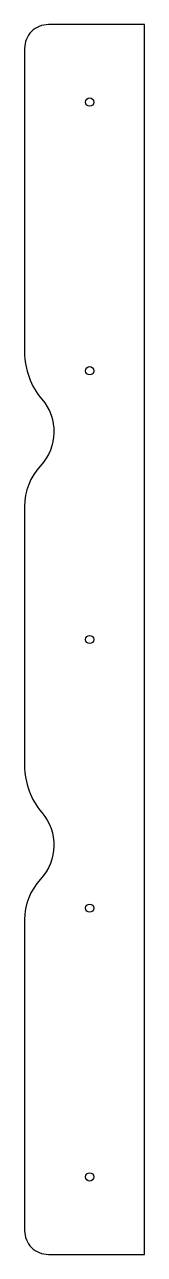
# Model space of a CAD drawing. Header units: millimetres. Extents: x 1114 to 1172, y 253 to 848.
import ezdxf

# ---------------------------------------------------------------- set-up
doc = ezdxf.new("R2010")
doc.units = ezdxf.units.MM

msp = doc.modelspace()

# ---------------------------------------------------------------- linework, layer by layer
msp.add_lwpolyline([(1121.94, 466.25, -0.380363), (1121.28, 434.09, 0.189016), (1113.56, 414.38), (1113.56, 264.02, 0.414214), (1125.06, 252.52), (1171.56, 252.52), (1171.56, 847.52), (1125.06, 847.52, 0.414214), (1113.56, 836.02), (1113.56, 688.97, 0.178513), (1121.94, 666.25, -0.380363), (1121.28, 634.09, 0.189016), (1113.56, 614.38), (1113.56, 488.97, 0.178513)], format="xyb", close=True)
for centre in [(1145.06, 810.02), (1145.06, 680.02), (1145.06, 550.02), (1145.06, 420.02), (1145.06, 290.02)]:
    msp.add_circle(centre, 2)

doc.saveas('drawing.dxf')
